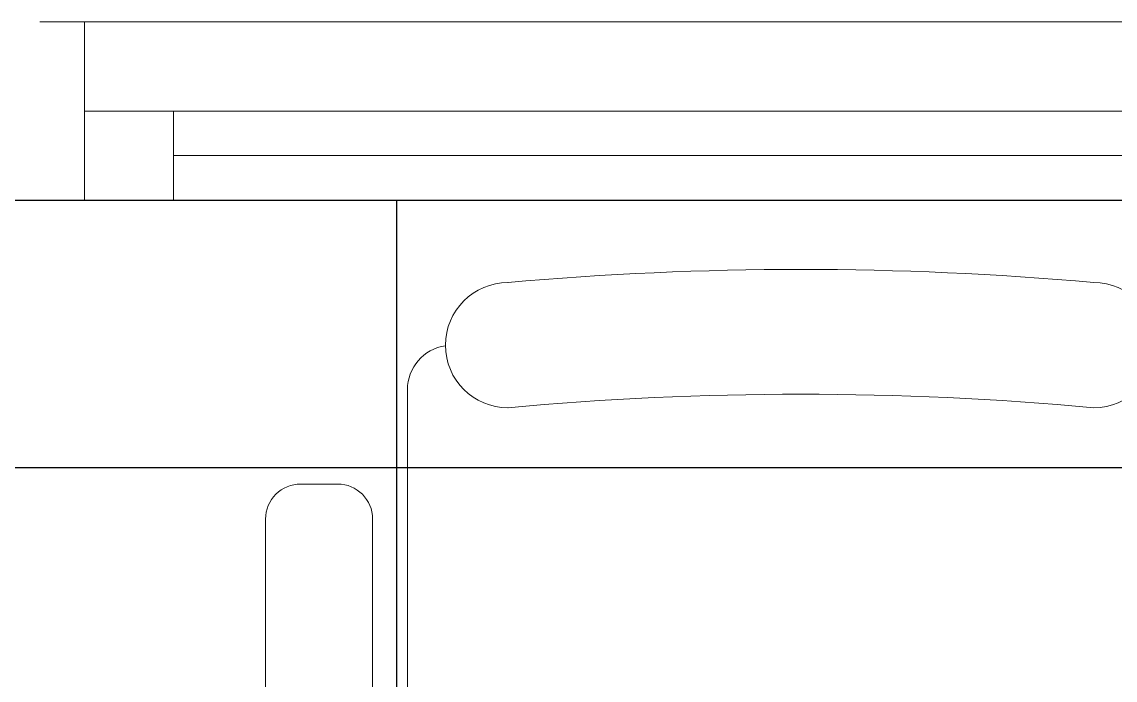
# Model space of a CAD drawing. Extents: x -560814 to 57327, y -29287 to 19916.
# Drawn here: x 10666 to 11279, y -3079 to -2710 of the extents above; entities that cross this region are included whole.
import ezdxf

# ---------------------------------------------------------------- set-up
doc = ezdxf.new("R2010")
doc.units = 0
doc.header["$LTSCALE"] = 0.25
doc.linetypes.add('DASHDOT', pattern=[25.4, 12.7, -6.35, 0, -6.35])
for name, color, linetype, lineweight in [('01-First Floor$0$Aluminum', 251, 'Continuous', 5), ('01-First Floor$0$LOADING', 253, 'Continuous', 5), ('01-First Floor$0$Walls', 251, 'Continuous', 5), ('E-LITE-CLNG-CNDT', 6, 'DASHDOT', 35)]:
    doc.layers.add(name, color=color, linetype=linetype, lineweight=lineweight)
doc.layers.add('01-First Floor$0$FALSE CEILING', color=251, linetype='Continuous')

# ---------------------------------------------------------------- blocks, each defined once
blk = doc.blocks.new('01-First Floor$0$GF21018-P')
at = {"color": 0}
for p, q in [((0.22049, 0.47563), (0.22049, 0.0675)), ((0.24001, 0.32259), (0.24001, 0.14)), ((0.30001, 0.32259), (0.30001, 0.14)), ((0.25963, 0.12039), (0.2804, 0.12039))]:
    blk.add_line(p, q, dxfattribs=at)
for centre, radius, start, end in [((0.25963, 0.14), 0.01962, 180, 270), ((0.2804, 0.14), 0.01962, 270, 0), ((-0.16429, 0.0425), 0.03511, 90, 270), ((0, 1.84674), 1.77674, 264.69456, 275.30527), ((0.16409, 0.0425), 0.03511, 270, 90), ((0.19549, 0.0675), 0.025, 278.52792, 360), ((0, 1.83136), 1.83136, 264.85322, 275.14698)]:
    blk.add_arc(centre, radius, start, end, dxfattribs=at)
blk = doc.blocks.new('01-First Floor')
at = {"layer": '01-First Floor$0$Aluminum'}
for p, q in [((10675.88, -2710), (11875.88, -2710)), ((10700.88, -2710), (10700.88, -2810)), ((10700.88, -2760), (11850.88, -2760)), ((10750.88, -2760), (10750.88, -2810)), ((11800.88, -2785), (10750.88, -2785)), ((10675.88, -2810), (11875.88, -2810))]:
    blk.add_line(p, q, dxfattribs=at)
at = {"layer": '01-First Floor$0$FALSE CEILING', "linetype": 'Continuous'}
for p, q in [((10876, -7160), (10876, -2810)), ((10276, -2960), (14276, -2960))]:
    blk.add_line(p, q, dxfattribs=at)
at = {"layer": '01-First Floor$0$FALSE CEILING'}
blk.add_lwpolyline([(14276, -7160), (10276, -7160), (10276, -2810), (14276, -2810)], close=True, dxfattribs=at)
at = {"layer": '01-First Floor$0$Walls'}
blk.add_line((10276, -2810), (14276, -2810), dxfattribs=at)
at = {"layer": '01-First Floor$0$LOADING', "extrusion": (2.24021e-05, 7.77426e-06, 1), "xscale": 1000.000000000001, "yscale": 1000.000000000001, "zscale": 1000.000000000001, "rotation": 179.9985892349693}
blk.add_blockref('01-First Floor$0$GF21018-P', (11102.5, -2848.85, 0.1), dxfattribs=at)

msp = doc.modelspace()

# ---------------------------------------------------------------- block references
at = {"layer": 'E-LITE-CLNG-CNDT'}
msp.add_blockref('01-First Floor', (0, 0), dxfattribs=at)

doc.saveas('drawing.dxf')
